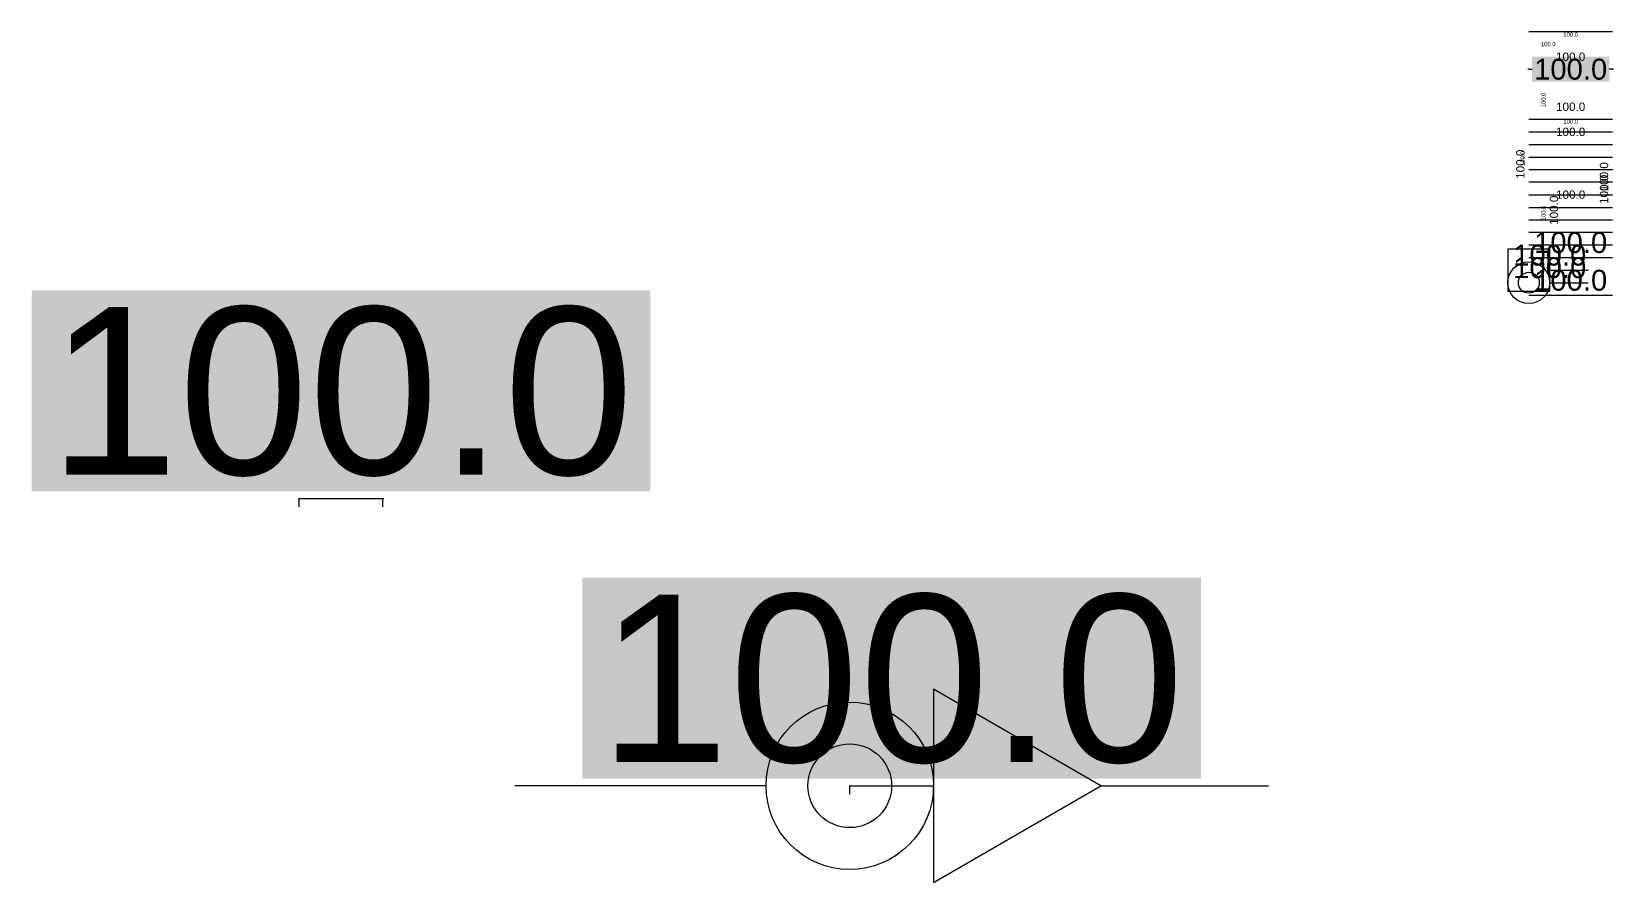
# Model space of a CAD drawing. Header units: millimetres. Extents: x -3325 to 7853, y 831 to 5405.
# Drawn here: x -3325 to -1436, y 831 to 1848 of the extents above; entities that cross this region are included whole.
import ezdxf

# ---------------------------------------------------------------- set-up
doc = ezdxf.new("R2010")
doc.units = ezdxf.units.MM
doc.styles.get("Standard").update_dxf_attribs({"font": 'arial.ttf'})
doc.dimstyles.new('XTH-2D-Drawing', dxfattribs={"dimtxt": 25, "dimasz": 100, "dimexe": 0, "dimexo": 0, "dimgap": 5, "dimtad": 1, "dimdec": 1, "dimzin": 0, "dimdsep": 46, "dimtxsty": 'Standard', "dimblk1": 'NONE', "dimblk2": 'NONE', "dimsah": 1, "dimcen": 0.09, "dimse1": 1, "dimse2": 1, "dimadec": 0, "dimazin": 0, "dimtfac": 1, "dimtdec": 0, "dimtix": 1, "dimtmove": 0, "dimatfit": 3, "dimfxl": 1, "dimtolj": 1, "dimtzin": 0, "dimarcsym": 0})
doc.dimstyles.new('XTH-2D-Drawing-d', dxfattribs={"dimtxt": 25, "dimasz": 50, "dimexe": 0, "dimexo": 0, "dimgap": 5, "dimtad": 1, "dimjust": 1, "dimdec": 1, "dimzin": 0, "dimdsep": 46, "dimtxsty": 'Standard', "dimblk1": 'ORIGIN2', "dimblk2": 'NONE', "dimsah": 1, "dimcen": 0.09, "dimse1": 1, "dimse2": 1, "dimsd2": 1, "dimadec": 0, "dimazin": 0, "dimtfac": 1, "dimtdec": 0, "dimtmove": 0, "dimatfit": 3, "dimfxl": 1, "dimtolj": 1, "dimtzin": 0, "dimarcsym": 0})
doc.dimstyles.new('XTH-2D-Drawing-h', dxfattribs={"dimtxt": 25, "dimasz": 50, "dimexe": 0, "dimexo": 0, "dimgap": 5, "dimtad": 1, "dimjust": 1, "dimdec": 1, "dimzin": 0, "dimdsep": 46, "dimtxsty": 'Standard', "dimblk1": 'BOXBLANK', "dimblk2": 'NONE', "dimsah": 1, "dimcen": 0.09, "dimse1": 1, "dimse2": 1, "dimsd2": 1, "dimadec": 0, "dimazin": 0, "dimtfac": 1, "dimtdec": 0, "dimtmove": 0, "dimatfit": 3, "dimfxl": 1, "dimtolj": 1, "dimtzin": 0, "dimarcsym": 0})
doc.dimstyles.new('XTH-Alignment', dxfattribs={"dimtxt": 25, "dimasz": 100, "dimexe": 0, "dimexo": 0, "dimgap": 5, "dimtad": 1, "dimdec": 1, "dimzin": 0, "dimdsep": 46, "dimtxsty": 'Standard', "dimblk1": 'NONE', "dimblk2": 'NONE', "dimsah": 1, "dimcen": 0.09, "dimse1": 1, "dimse2": 1, "dimadec": 0, "dimazin": 0, "dimtfac": 1, "dimtdec": 0, "dimtix": 1, "dimtmove": 0, "dimatfit": 3, "dimfxl": 1, "dimtolj": 1, "dimtzin": 0, "dimarcsym": 0})
doc.dimstyles.new('XTH-Center-Arc', dxfattribs={"dimtxt": 10, "dimasz": 1, "dimexe": 0.18, "dimexo": 0.0625, "dimgap": 25, "dimtad": 4, "dimjust": 3, "dimdec": 1, "dimzin": 0, "dimdsep": 46, "dimtxsty": 'Standard', "dimblk1": 'NONE', "dimblk2": 'NONE', "dimsah": 1, "dimcen": 0.09, "dimse1": 1, "dimse2": 1, "dimclrt": 8, "dimadec": 1, "dimazin": 0, "dimtfac": 1, "dimtdec": 3, "dimtix": 1, "dimtmove": 2, "dimatfit": 3, "dimfxl": 1, "dimtolj": 1, "dimtzin": 0, "dimarcsym": 0})
doc.dimstyles.new('XTH-Center-Arc-s', dxfattribs={"dimtxt": 5, "dimasz": 1, "dimexe": 0.18, "dimexo": 0.0625, "dimgap": 15, "dimtad": 4, "dimjust": 3, "dimdec": 1, "dimzin": 0, "dimdsep": 46, "dimtxsty": 'Standard', "dimblk1": 'NONE', "dimblk2": 'NONE', "dimsah": 1, "dimcen": 0.09, "dimse1": 1, "dimse2": 1, "dimadec": 1, "dimazin": 0, "dimtfac": 1, "dimtdec": 3, "dimtix": 1, "dimtmove": 2, "dimatfit": 3, "dimfxl": 1, "dimtolj": 1, "dimtzin": 0, "dimarcsym": 0})
doc.dimstyles.new('XTH-Center-End', dxfattribs={"dimtxt": 10, "dimasz": 1, "dimexe": 0.18, "dimexo": 0.0625, "dimgap": 25, "dimtad": 1, "dimjust": 2, "dimdec": 1, "dimzin": 0, "dimdsep": 46, "dimtxsty": 'Standard', "dimblk1": 'NONE', "dimblk2": 'NONE', "dimsah": 1, "dimcen": 0.09, "dimse1": 1, "dimse2": 1, "dimadec": 1, "dimazin": 0, "dimtfac": 1, "dimtdec": 3, "dimtix": 1, "dimtmove": 2, "dimatfit": 3, "dimfxl": 1, "dimtolj": 1, "dimtzin": 0, "dimarcsym": 0})
doc.dimstyles.new('XTH-Center-Hook-End', dxfattribs={"dimtxt": 10, "dimasz": 1, "dimexe": 0.18, "dimexo": 0.0625, "dimgap": 5, "dimtad": 1, "dimjust": 4, "dimdec": 1, "dimzin": 0, "dimdsep": 46, "dimtxsty": 'Standard', "dimblk1": 'NONE', "dimblk2": 'NONE', "dimsah": 1, "dimcen": 0.09, "dimse1": 1, "dimse2": 1, "dimadec": 1, "dimazin": 0, "dimtfac": 1, "dimtdec": 3, "dimtix": 1, "dimtmove": 2, "dimatfit": 3, "dimfxl": 1, "dimtolj": 1, "dimtzin": 0, "dimarcsym": 0})
doc.dimstyles.new('XTH-Center-Hook-End-s', dxfattribs={"dimtxt": 10, "dimasz": 1, "dimexe": 0.18, "dimexo": 0.0625, "dimgap": 5, "dimtad": 1, "dimjust": 4, "dimdec": 1, "dimzin": 0, "dimdsep": 46, "dimtxsty": 'Standard', "dimblk1": 'NONE', "dimblk2": 'NONE', "dimsah": 1, "dimcen": 0.09, "dimse1": 1, "dimse2": 1, "dimadec": 1, "dimazin": 0, "dimtfac": 1, "dimtdec": 3, "dimtix": 1, "dimtmove": 2, "dimatfit": 3, "dimfxl": 1, "dimtolj": 1, "dimtzin": 0, "dimarcsym": 0})
doc.dimstyles.new('XTH-Center-Hook-Start', dxfattribs={"dimtxt": 10, "dimasz": 1, "dimexe": 0.18, "dimexo": 0.0625, "dimgap": 5, "dimtad": 1, "dimjust": 3, "dimdec": 1, "dimzin": 0, "dimdsep": 46, "dimtxsty": 'Standard', "dimblk1": 'NONE', "dimblk2": 'NONE', "dimsah": 1, "dimcen": 0.09, "dimse1": 1, "dimse2": 1, "dimadec": 1, "dimazin": 0, "dimtfac": 1, "dimtdec": 3, "dimtix": 1, "dimtmove": 2, "dimatfit": 3, "dimfxl": 1, "dimtolj": 1, "dimtzin": 0, "dimarcsym": 0})
doc.dimstyles.new('XTH-Center-Hook-Start-s', dxfattribs={"dimtxt": 5, "dimasz": 1, "dimexe": 0.18, "dimexo": 0.0625, "dimgap": 5, "dimtad": 1, "dimjust": 3, "dimdec": 1, "dimzin": 0, "dimdsep": 46, "dimtxsty": 'Standard', "dimblk1": 'NONE', "dimblk2": 'NONE', "dimsah": 1, "dimcen": 0.09, "dimse1": 1, "dimse2": 1, "dimadec": 1, "dimazin": 0, "dimtfac": 1, "dimtdec": 3, "dimtix": 1, "dimtmove": 2, "dimatfit": 3, "dimfxl": 1, "dimtolj": 1, "dimtzin": 0, "dimarcsym": 0})
doc.dimstyles.new('XTH-Center-Line', dxfattribs={"dimtxt": 10, "dimasz": 1, "dimexe": 0.18, "dimexo": 0.0625, "dimgap": 25, "dimtad": 1, "dimdec": 1, "dimzin": 0, "dimdsep": 46, "dimtxsty": 'Standard', "dimblk1": 'NONE', "dimblk2": 'NONE', "dimsah": 1, "dimcen": 0.09, "dimse1": 1, "dimse2": 1, "dimclrt": 8, "dimadec": 1, "dimazin": 0, "dimtfac": 1, "dimtdec": 3, "dimtix": 1, "dimtmove": 2, "dimatfit": 3, "dimfxl": 1, "dimtolj": 1, "dimtzin": 0, "dimarcsym": 0})
doc.dimstyles.new('XTH-Center-Line-s', dxfattribs={"dimtxt": 5, "dimasz": 1, "dimexe": 0.18, "dimexo": 0.0625, "dimgap": 25, "dimtad": 1, "dimdec": 1, "dimzin": 0, "dimdsep": 46, "dimtxsty": 'Standard', "dimblk1": 'NONE', "dimblk2": 'NONE', "dimsah": 1, "dimcen": 0.09, "dimse1": 1, "dimse2": 1, "dimadec": 1, "dimazin": 0, "dimtfac": 1, "dimtdec": 3, "dimtix": 1, "dimtmove": 2, "dimatfit": 3, "dimfxl": 1, "dimtolj": 1, "dimtzin": 0, "dimarcsym": 0})
doc.dimstyles.new('XTH-Center-Start', dxfattribs={"dimtxt": 10, "dimasz": 1, "dimexe": 0.18, "dimexo": 0.0625, "dimgap": 25, "dimtad": 1, "dimjust": 1, "dimdec": 1, "dimzin": 0, "dimdsep": 46, "dimtxsty": 'Standard', "dimblk1": 'NONE', "dimblk2": 'NONE', "dimsah": 1, "dimcen": 0.09, "dimse1": 1, "dimse2": 1, "dimadec": 1, "dimazin": 0, "dimtfac": 1, "dimtdec": 3, "dimtix": 1, "dimtmove": 2, "dimatfit": 3, "dimfxl": 1, "dimtolj": 1, "dimtzin": 0, "dimarcsym": 0})
doc.dimstyles.new('XTH-DBOX-a', dxfattribs={"dimtxt": 5, "dimasz": 1, "dimexe": 0.18, "dimexo": 0.0625, "dimgap": 15, "dimtad": 4, "dimjust": 3, "dimdec": 1, "dimzin": 0, "dimdsep": 46, "dimtxsty": 'Standard', "dimblk1": 'NONE', "dimblk2": 'NONE', "dimsah": 1, "dimcen": 0.09, "dimse1": 1, "dimse2": 1, "dimclrt": 7, "dimadec": 1, "dimazin": 0, "dimtfac": 1, "dimtdec": 3, "dimtix": 1, "dimtmove": 2, "dimatfit": 3, "dimfxl": 1, "dimtolj": 1, "dimtzin": 0, "dimarcsym": 0})
doc.dimstyles.new('XTH-DBOX-p', dxfattribs={"dimtxt": 200, "dimasz": 200, "dimexe": 0.18, "dimexo": 0.0625, "dimgap": 25, "dimtad": 1, "dimjust": 2, "dimtih": 1, "dimdec": 1, "dimzin": 0, "dimdsep": 46, "dimtxsty": 'Standard', "dimblk1": 'ORIGIN2', "dimblk2": 'DATUMBLANK', "dimsah": 1, "dimcen": 0.09, "dimclrt": 7, "dimadec": 1, "dimazin": 0, "dimtfac": 1, "dimtdec": 3, "dimtix": 1, "dimtmove": 2, "dimatfit": 3, "dimfxl": 1, "dimtfill": 2, "dimtolj": 1, "dimtzin": 0, "dimarcsym": 0})
doc.dimstyles.new('XTH-DBOX-s', dxfattribs={"dimtxt": 200, "dimasz": 1, "dimexe": 0.18, "dimexo": 0.0625, "dimgap": 25, "dimtad": 1, "dimdec": 1, "dimzin": 0, "dimdsep": 46, "dimtxsty": 'Standard', "dimblk1": 'NONE', "dimblk2": 'NONE', "dimsah": 1, "dimcen": 0.09, "dimclrt": 7, "dimaunit": 1, "dimadec": 5, "dimazin": 0, "dimtfac": 1, "dimtdec": 1, "dimtix": 1, "dimtmove": 2, "dimatfit": 3, "dimfxl": 1, "dimtfill": 2, "dimtolj": 1, "dimtzin": 0, "dimarcsym": 0})
doc.dimstyles.new('XTH-DTEXT', dxfattribs={"dimtxt": 25, "dimasz": 1, "dimexe": 0, "dimexo": 0, "dimgap": 5, "dimtad": 0, "dimdec": 1, "dimzin": 0, "dimdsep": 46, "dimtxsty": 'Standard', "dimblk1": 'NONE', "dimblk2": 'NONE', "dimsah": 1, "dimcen": 0.09, "dimse1": 1, "dimse2": 1, "dimclrt": 7, "dimadec": 0, "dimazin": 0, "dimtfac": 1, "dimtdec": 0, "dimtix": 1, "dimtmove": 0, "dimatfit": 3, "dimfxl": 1, "dimtfill": 2, "dimtolj": 1, "dimtzin": 0, "dimarcsym": 0})
doc.dimstyles.new('XTH-Parameter-Arc', dxfattribs={"dimtxt": 10, "dimasz": 10, "dimexe": 0.18, "dimexo": 0.0625, "dimgap": 25, "dimtad": 0, "dimjust": 1, "dimdec": 1, "dimzin": 0, "dimdsep": 46, "dimtxsty": 'Standard', "dimblk1": 'OBLIQUE', "dimblk2": 'OPEN30', "dimsah": 1, "dimcen": 0.09, "dimse1": 1, "dimse2": 1, "dimsd1": 1, "dimsd2": 1, "dimclrd": 7, "dimclre": 7, "dimadec": 1, "dimazin": 0, "dimtfac": 1, "dimtdec": 1, "dimtmove": 0, "dimatfit": 3, "dimfxl": 1, "dimtolj": 1, "dimtzin": 0, "dimarcsym": 1})
doc.dimstyles.new('XTH-Parameter-Arc-s', dxfattribs={"dimtxt": 5, "dimasz": 5, "dimexe": 0.18, "dimexo": 0.0625, "dimgap": 5, "dimtad": 0, "dimjust": 1, "dimdec": 1, "dimzin": 0, "dimdsep": 46, "dimtxsty": 'Standard', "dimblk1": 'OBLIQUE', "dimblk2": 'OPEN30', "dimsah": 1, "dimcen": 0.09, "dimse1": 1, "dimse2": 1, "dimsd1": 1, "dimsd2": 1, "dimclrd": 7, "dimclre": 7, "dimadec": 1, "dimazin": 0, "dimtfac": 1, "dimtdec": 1, "dimtmove": 0, "dimatfit": 3, "dimfxl": 1, "dimtolj": 1, "dimtzin": 0, "dimarcsym": 1})
doc.dimstyles.new('XTH-Parameter-Eccentricity', dxfattribs={"dimtxt": 5, "dimasz": 10, "dimexe": 0.18, "dimexo": 0.0625, "dimgap": 1, "dimtad": 4, "dimdec": 1, "dimzin": 0, "dimdsep": 46, "dimtxsty": 'Standard', "dimblk1": 'NONE', "dimblk2": 'NONE', "dimsah": 1, "dimcen": 0.09, "dimse1": 1, "dimse2": 1, "dimclrd": 7, "dimclre": 7, "dimadec": 0, "dimazin": 0, "dimtfac": 1, "dimtdec": 0, "dimtmove": 0, "dimatfit": 3, "dimfxl": 1, "dimtolj": 1, "dimtzin": 0, "dimarcsym": 0})

# ---------------------------------------------------------------- blocks, each defined once
blk = doc.blocks.new('*D8')
at = {"color": 0, "lineweight": -2, "transparency": 16777216}
blk.add_line((-1537, 1532.6), (-1437, 1532.6), dxfattribs=at)
at = {"layer": 'Defpoints', "color": 0, "transparency": 16777216}
for p in [(-1437, 1532.6), (-1537, 1522.6), (-1437, 1522.6)]:
    blk.add_point(p, dxfattribs=at)
at = {"color": 0, "transparency": 16777216, "insert": (-1487, 1550.4), "char_height": 25, "attachment_point": 5}
blk.add_mtext('\\A1;100.0', dxfattribs=at)
blk = doc.blocks.new('_None')
blk = doc.blocks.new('_Origin2')
at = {"color": 0, "linetype": 'ByBlock', "lineweight": -2}
blk.add_line((-0.5, 0), (-1, 0), dxfattribs=at)
for radius in [0.5, 0.25]:
    blk.add_circle((0, 0), radius, dxfattribs=at)
blk = doc.blocks.new('*D9')
at = {"color": 0, "lineweight": -2, "transparency": 16777216}
blk.add_line((-1487, 1547.6), (-1466, 1547.6), dxfattribs=at)
at = {"layer": 'Defpoints', "color": 0, "transparency": 16777216}
for p in [(-1537, 1537.6), (-1437, 1547.6), (-1437, 1537.6)]:
    blk.add_point(p, dxfattribs=at)
at = {"color": 0, "lineweight": -2, "transparency": 16777216, "xscale": 50, "yscale": 50, "zscale": 50, "rotation": 180}
blk.add_blockref('_Origin2', (-1537, 1547.6), dxfattribs=at)
at = {"color": 0, "transparency": 16777216, "insert": (-1512, 1565.4), "char_height": 25, "attachment_point": 5}
blk.add_mtext('\\A1;100.0', dxfattribs=at)
blk = doc.blocks.new('_BoxBlank')
at = {"color": 0, "linetype": 'ByBlock', "lineweight": -2}
for p, q in [((0.5, 0.5), (-0.5, 0.5)), ((-0.5, 0.5), (-0.5, -0.5)), ((0.5, -0.5), (0.5, 0.5)), ((-0.5, 0), (-1, 0)), ((-0.5, -0.5), (0.5, -0.5))]:
    blk.add_line(p, q, dxfattribs=at)
blk = doc.blocks.new('*D10')
at = {"color": 0, "lineweight": -2, "transparency": 16777216}
blk.add_line((-1487, 1562.6), (-1466, 1562.6), dxfattribs=at)
at = {"layer": 'Defpoints', "color": 0, "transparency": 16777216}
for p in [(-1537, 1552.6), (-1437, 1562.6), (-1437, 1552.6)]:
    blk.add_point(p, dxfattribs=at)
at = {"color": 0, "lineweight": -2, "transparency": 16777216, "xscale": 50, "yscale": 50, "zscale": 50, "rotation": 180}
blk.add_blockref('_BoxBlank', (-1537, 1562.6), dxfattribs=at)
at = {"color": 0, "transparency": 16777216, "insert": (-1512, 1580.4), "char_height": 25, "attachment_point": 5}
blk.add_mtext('\\A1;100.0', dxfattribs=at)
blk = doc.blocks.new('*D11')
at = {"color": 0, "lineweight": -2, "transparency": 16777216}
blk.add_line((-1537, 1577.6), (-1437, 1577.6), dxfattribs=at)
at = {"layer": 'Defpoints', "color": 0, "transparency": 16777216}
for p in [(-1437, 1577.6), (-1537, 1567.6), (-1437, 1567.6)]:
    blk.add_point(p, dxfattribs=at)
at = {"color": 0, "transparency": 16777216, "insert": (-1487, 1595.4), "char_height": 25, "attachment_point": 5}
blk.add_mtext('\\A1;100.0', dxfattribs=at)
blk = doc.blocks.new('*D12')
at = {"color": 0, "lineweight": -2, "transparency": 16777216}
blk.add_line((-1437, 1592.6), (-1537, 1592.6), dxfattribs=at)
at = {"layer": 'Defpoints', "color": 0, "transparency": 16777216}
for p in [(-1437, 1592.6), (-1537, 1582.6), (-1437, 1582.6)]:
    blk.add_point(p, dxfattribs=at)
at = {"color": 8, "transparency": 16777216, "insert": (-1506.9, 1634.2), "char_height": 10, "attachment_point": 5, "rotation": 90}
blk.add_mtext('\\A1;100.0', dxfattribs=at)
blk = doc.blocks.new('*D13')
at = {"color": 0, "lineweight": -2, "transparency": 16777216}
blk.add_line((-1437, 1607.6), (-1537, 1607.6), dxfattribs=at)
at = {"layer": 'Defpoints', "color": 0, "transparency": 16777216}
for p in [(-1437, 1607.6), (-1537, 1597.6), (-1437, 1597.6)]:
    blk.add_point(p, dxfattribs=at)
at = {"color": 0, "transparency": 16777216, "insert": (-1519.4, 1631), "char_height": 5, "attachment_point": 5, "rotation": 90}
blk.add_mtext('\\A1;100.0', dxfattribs=at)
blk = doc.blocks.new('*D14')
at = {"color": 0, "lineweight": -2, "transparency": 16777216}
blk.add_line((-1537, 1622.6), (-1437, 1622.6), dxfattribs=at)
at = {"layer": 'Defpoints', "color": 0, "transparency": 16777216}
for p in [(-1537, 1612.6), (-1437, 1622.6), (-1437, 1612.6)]:
    blk.add_point(p, dxfattribs=at)
at = {"color": 0, "transparency": 16777216, "insert": (-1487, 1652.8), "char_height": 10, "attachment_point": 5}
blk.add_mtext('\\A1;100.0', dxfattribs=at)
blk = doc.blocks.new('*D15')
at = {"color": 0, "lineweight": -2, "transparency": 16777216}
blk.add_line((-1537, 1637.6), (-1437, 1637.6), dxfattribs=at)
at = {"layer": 'Defpoints', "color": 0, "transparency": 16777216}
for p in [(-1537, 1627.6), (-1437, 1637.6), (-1437, 1627.6)]:
    blk.add_point(p, dxfattribs=at)
at = {"color": 0, "transparency": 16777216, "insert": (-1447.1, 1659.2), "char_height": 10, "attachment_point": 5, "rotation": 90}
blk.add_mtext('\\A1;100.0', dxfattribs=at)
blk = doc.blocks.new('*D16')
at = {"color": 0, "lineweight": -2, "transparency": 16777216}
blk.add_line((-1537, 1652.6), (-1437, 1652.6), dxfattribs=at)
at = {"layer": 'Defpoints', "color": 0, "transparency": 16777216}
for p in [(-1437, 1652.6), (-1537, 1642.6), (-1437, 1642.6)]:
    blk.add_point(p, dxfattribs=at)
at = {"color": 0, "transparency": 16777216, "insert": (-1447.1, 1674.2), "char_height": 10, "attachment_point": 5, "rotation": 90}
blk.add_mtext('\\A1;100.0', dxfattribs=at)
blk = doc.blocks.new('*D17')
at = {"color": 0, "lineweight": -2, "transparency": 16777216}
blk.add_line((-1437, 1667.6), (-1537, 1667.6), dxfattribs=at)
at = {"layer": 'Defpoints', "color": 0, "transparency": 16777216}
for p in [(-1437, 1667.6), (-1537, 1657.6), (-1437, 1657.6)]:
    blk.add_point(p, dxfattribs=at)
at = {"color": 0, "transparency": 16777216, "insert": (-1547.1, 1689.2), "char_height": 10, "attachment_point": 5, "rotation": 90}
blk.add_mtext('\\A1;100.0', dxfattribs=at)
blk = doc.blocks.new('*D18')
at = {"color": 0, "lineweight": -2, "transparency": 16777216}
blk.add_line((-1437, 1682.6), (-1537, 1682.6), dxfattribs=at)
at = {"layer": 'Defpoints', "color": 0, "transparency": 16777216}
for p in [(-1437, 1682.6), (-1537, 1672.6), (-1437, 1672.6)]:
    blk.add_point(p, dxfattribs=at)
at = {"color": 0, "transparency": 16777216, "insert": (-1544.5, 1696), "char_height": 5, "attachment_point": 5, "rotation": 90}
blk.add_mtext('\\A1;100.0', dxfattribs=at)
blk = doc.blocks.new('*D19')
at = {"color": 0, "lineweight": -2, "transparency": 16777216}
blk.add_line((-1537, 1697.6), (-1437, 1697.6), dxfattribs=at)
at = {"layer": 'Defpoints', "color": 0, "transparency": 16777216}
for p in [(-1537, 1687.6), (-1437, 1697.6), (-1437, 1687.6)]:
    blk.add_point(p, dxfattribs=at)
at = {"color": 8, "transparency": 16777216, "insert": (-1487, 1727.8), "char_height": 10, "attachment_point": 5}
blk.add_mtext('\\A1;100.0', dxfattribs=at)
blk = doc.blocks.new('*D20')
at = {"color": 0, "lineweight": -2, "transparency": 16777216}
blk.add_line((-1537, 1712.6), (-1437, 1712.6), dxfattribs=at)
at = {"layer": 'Defpoints', "color": 0, "transparency": 16777216}
for p in [(-1537, 1702.6), (-1437, 1712.6), (-1437, 1702.6)]:
    blk.add_point(p, dxfattribs=at)
at = {"color": 0, "transparency": 16777216, "insert": (-1487, 1740.2), "char_height": 5, "attachment_point": 5}
blk.add_mtext('\\A1;100.0', dxfattribs=at)
blk = doc.blocks.new('*D21')
at = {"color": 0, "lineweight": -2, "transparency": 16777216}
blk.add_line((-1437, 1727.6), (-1537, 1727.6), dxfattribs=at)
at = {"layer": 'Defpoints', "color": 0, "transparency": 16777216}
for p in [(-1437, 1727.6), (-1537, 1717.6), (-1437, 1717.6)]:
    blk.add_point(p, dxfattribs=at)
at = {"color": 0, "transparency": 16777216, "insert": (-1487, 1757.8), "char_height": 10, "attachment_point": 5}
blk.add_mtext('\\A1;100.0', dxfattribs=at)
blk = doc.blocks.new('*D22')
at = {"color": 0, "lineweight": -2, "transparency": 16777216}
blk.add_line((-1437, 1742.6), (-1537, 1742.6), dxfattribs=at)
at = {"layer": 'Defpoints', "color": 0, "transparency": 16777216}
for p in [(-1437, 1742.6), (-1537, 1732.6), (-1437, 1732.6)]:
    blk.add_point(p, dxfattribs=at)
at = {"color": 7, "transparency": 16777216, "insert": (-1519.4, 1766), "char_height": 5, "attachment_point": 5, "rotation": 90}
blk.add_mtext('\\A1;100.0', dxfattribs=at)
blk = doc.blocks.new('_DatumBlank')
at = {"color": 0, "linetype": 'ByBlock', "lineweight": -2}
for p, q in [((0, 0.5774), (-1, 0)), ((0, -0.5774), (0, 0.5774)), ((-1, 0), (0, -0.5774))]:
    blk.add_line(p, q, dxfattribs=at)
blk = doc.blocks.new('*D23')
at = {"color": 0, "lineweight": -2, "transparency": 16777216}
for p, q in [((-2548.1, 946.5), (-2748.1, 946.5)), ((-2348.1, 936.6), (-2348.1, 946.7)), ((-2348.1, 946.5), (-2248.1, 946.5)), ((-2248.1, 936.6), (-2248.1, 946.7)), ((-2048.1, 946.5), (-1848.1, 946.5))]:
    blk.add_line(p, q, dxfattribs=at)
at = {"layer": 'Defpoints', "color": 0, "transparency": 16777216}
for p in [(-2248.1, 946.5), (-2348.1, 936.5), (-2248.1, 936.5)]:
    blk.add_point(p, dxfattribs=at)
at = {"color": 0, "lineweight": -2, "transparency": 16777216, "xscale": 200, "yscale": 200, "zscale": 200, "rotation": 180}
blk.add_blockref('_DatumBlank', (-2248.1, 946.5), dxfattribs=at)
at = {"color": 0, "lineweight": -2, "transparency": 16777216, "xscale": 200, "yscale": 200, "zscale": 200}
blk.add_blockref('_Origin2', (-2348.1, 946.5), dxfattribs=at)
at = {"color": 7, "transparency": 16777216, "insert": (-2298.1, 1073.6), "char_height": 200, "attachment_point": 5, "bg_fill": 1, "box_fill_scale": 1.1, "bg_fill_color": 0, "bg_fill_transparency": 0}
blk.add_mtext('\\A1;100.0', dxfattribs=at)
blk = doc.blocks.new('*D25')
at = {"color": 0, "lineweight": -2, "transparency": 16777216}
for p, q in [((-3005.7, 1289.8), (-3006.7, 1289.8)), ((-3005.7, 1279.9), (-3005.7, 1290)), ((-3005.7, 1289.8), (-2905.7, 1289.8)), ((-2905.7, 1279.9), (-2905.7, 1290)), ((-2905.7, 1289.8), (-2904.7, 1289.8))]:
    blk.add_line(p, q, dxfattribs=at)
at = {"layer": 'Defpoints', "color": 0, "transparency": 16777216}
for p in [(-2905.7, 1289.8), (-3005.7, 1279.8), (-2905.7, 1279.8)]:
    blk.add_point(p, dxfattribs=at)
at = {"color": 7, "transparency": 16777216, "insert": (-2955.7, 1417), "char_height": 200, "attachment_point": 5, "bg_fill": 1, "box_fill_scale": 1.1, "bg_fill_color": 0, "bg_fill_transparency": 0}
blk.add_mtext('\\A1;100.0', dxfattribs=at)
blk = doc.blocks.new('*D26')
at = {"color": 0, "lineweight": -2, "transparency": 16777216}
for p, q in [((-1537, 1802.6), (-1538, 1802.6)), ((-1537, 1802.6), (-1533, 1802.6)), ((-1437, 1802.6), (-1441, 1802.6)), ((-1437, 1802.6), (-1436, 1802.6))]:
    blk.add_line(p, q, dxfattribs=at)
at = {"layer": 'Defpoints', "color": 0, "transparency": 16777216}
for p in [(-1437, 1802.6), (-1537, 1792.6), (-1437, 1792.6)]:
    blk.add_point(p, dxfattribs=at)
at = {"color": 7, "transparency": 16777216, "insert": (-1487, 1802.6), "char_height": 25, "attachment_point": 5, "bg_fill": 1, "box_fill_scale": 1.1, "bg_fill_color": 0, "bg_fill_transparency": 0}
blk.add_mtext('\\A1;100.0', dxfattribs=at)
blk = doc.blocks.new('*D27')
at = {"layer": 'Defpoints', "color": 0, "transparency": 16777216}
for p in [(-1437, 1817.6), (-1537, 1807.6), (-1437, 1807.6)]:
    blk.add_point(p, dxfattribs=at)
at = {"color": 0, "transparency": 16777216, "insert": (-1487, 1817.6), "char_height": 10, "attachment_point": 5}
blk.add_mtext('\\A1;100.0', dxfattribs=at)
blk = doc.blocks.new('_Oblique')
at = {"color": 0, "linetype": 'ByBlock', "lineweight": -2}
blk.add_line((-0.5, -0.5), (0.5, 0.5), dxfattribs=at)
blk = doc.blocks.new('_Open30')
at = {"color": 0, "linetype": 'ByBlock', "lineweight": -2}
for p, q in [((-1, 0.267949), (0, 0)), ((0, 0), (-1, -0.267949)), ((0, 0), (-1, 0))]:
    blk.add_line(p, q, dxfattribs=at)
blk = doc.blocks.new('*D28')
at = {"layer": 'Defpoints', "color": 0, "transparency": 16777216}
for p in [(-1437, 1832.6), (-1537, 1822.6), (-1437, 1822.6)]:
    blk.add_point(p, dxfattribs=at)
at = {"color": 0, "transparency": 16777216, "insert": (-1513.8, 1832.6), "char_height": 5, "attachment_point": 5}
blk.add_mtext('\\A1;100.0', dxfattribs=at)
blk = doc.blocks.new('*D29')
at = {"color": 7, "lineweight": -2, "transparency": 16777216}
blk.add_line((-1537, 1847.6), (-1437, 1847.6), dxfattribs=at)
at = {"layer": 'Defpoints', "color": 0, "transparency": 16777216}
for p in [(-1537, 1837.6), (-1437, 1847.6), (-1437, 1837.6)]:
    blk.add_point(p, dxfattribs=at)
at = {"color": 0, "transparency": 16777216, "insert": (-1487, 1844.1), "char_height": 5, "attachment_point": 5}
blk.add_mtext('\\A1;100.0', dxfattribs=at)

msp = doc.modelspace()

# ---------------------------------------------------------------- dimensions: what is measured, and where the dimension line sits
for base, p1, p2, dimstyle, picture, middle in [((-1436.9901, 1847.6492), (-1536.9901, 1837.6492), (-1436.9901, 1837.6492), 'XTH-Parameter-Eccentricity', '*D29', (-1486.9901, 1844.0964)), ((-1436.9901, 1832.6492), (-1536.9901, 1822.6492), (-1436.9901, 1822.6492), 'XTH-Parameter-Arc-s', '*D28', (-1513.7977, 1832.6492)), ((-1436.9901, 1802.6492), (-1536.9901, 1792.6492), (-1436.9901, 1792.6492), 'XTH-DTEXT', '*D26', (-1486.9901, 1802.6492)), ((-1436.9901, 1817.6492), (-1536.9901, 1807.6492), (-1436.9901, 1807.6492), 'XTH-Parameter-Arc', '*D27', (-1486.9901, 1817.6492)), ((-1436.9901, 1577.6492), (-1536.9901, 1567.6492), (-1436.9901, 1567.6492), 'XTH-Alignment', '*D11', (-1486.9901, 1595.4136)), ((-1436.9901, 1562.6492), (-1536.9901, 1552.6492), (-1436.9901, 1552.6492), 'XTH-2D-Drawing-h', '*D10', (-1511.9901, 1580.4136)), ((-1436.9901, 1547.6492), (-1536.9901, 1537.6492), (-1436.9901, 1537.6492), 'XTH-2D-Drawing-d', '*D9', (-1511.9901, 1565.4136)), ((-1436.9901, 1532.6492), (-1536.9901, 1522.6492), (-1436.9901, 1522.6492), 'XTH-2D-Drawing', '*D8', (-1486.9901, 1550.4136))]:
    dim = msp.add_linear_dim(base=base, p1=p1, p2=p2, dimstyle=dimstyle, override={"dimpost": '<>'})
    dim.commit()
    dim.dimension.update_dxf_attribs({"geometry": picture, "text_midpoint": middle})
for base, p1, p2, dimstyle, picture, middle in [((-1436.9901, 1742.6492), (-1536.9901, 1732.6492), (-1436.9901, 1732.6492), 'XTH-DBOX-a', '*D22', (-1519.4372, 1766.0216)), ((-1436.9901, 1727.6492), (-1536.9901, 1717.6492), (-1436.9901, 1717.6492), 'XTH-Center-Start', '*D21', (-1486.9901, 1757.755)), ((-1436.9901, 1712.6492), (-1536.9901, 1702.6492), (-1436.9901, 1702.6492), 'XTH-Center-Line-s', '*D20', (-1486.9901, 1740.2021)), ((-1436.9901, 1697.6492), (-1536.9901, 1687.6492), (-1436.9901, 1687.6492), 'XTH-Center-Line', '*D19', (-1486.9901, 1727.755)), ((-1436.9901, 1667.6492), (-1536.9901, 1657.6492), (-1436.9901, 1657.6492), 'XTH-Center-Hook-Start', '*D17', (-1547.0958, 1689.214)), ((-1436.9901, 1682.6492), (-1536.9901, 1672.6492), (-1436.9901, 1672.6492), 'XTH-Center-Hook-Start-s', '*D18', (-1544.5429, 1696.0216)), ((-1436.9901, 1652.6492), (-1536.9901, 1642.6492), (-1436.9901, 1642.6492), 'XTH-Center-Hook-End-s', '*D16', (-1447.0958, 1674.214)), ((-1436.9901, 1637.6492), (-1536.9901, 1627.6492), (-1436.9901, 1627.6492), 'XTH-Center-Hook-End', '*D15', (-1447.0958, 1659.214)), ((-1436.9901, 1622.6492), (-1536.9901, 1612.6492), (-1436.9901, 1612.6492), 'XTH-Center-End', '*D14', (-1486.9901, 1652.755)), ((-1436.9901, 1592.6492), (-1536.9901, 1582.6492), (-1436.9901, 1582.6492), 'XTH-Center-Arc', '*D12', (-1506.8844, 1634.214)), ((-1436.9901, 1607.6492), (-1536.9901, 1597.6492), (-1436.9901, 1597.6492), 'XTH-Center-Arc-s', '*D13', (-1519.4372, 1631.0216)), ((-2905.7247, 1289.8429), (-3005.7247, 1279.8429), (-2905.7247, 1279.8429), 'XTH-DBOX-s', '*D25', (-2955.7247, 1416.9575)), ((-2248.1331, 946.5062), (-2348.1331, 936.5062), (-2248.1331, 936.5062), 'XTH-DBOX-p', '*D23', (-2298.1331, 1073.6208))]:
    dim = msp.add_linear_dim(base=base, p1=p1, p2=p2, dimstyle=dimstyle)
    dim.commit()
    dim.dimension.update_dxf_attribs({"geometry": picture, "text_midpoint": middle})

doc.saveas('drawing.dxf')
